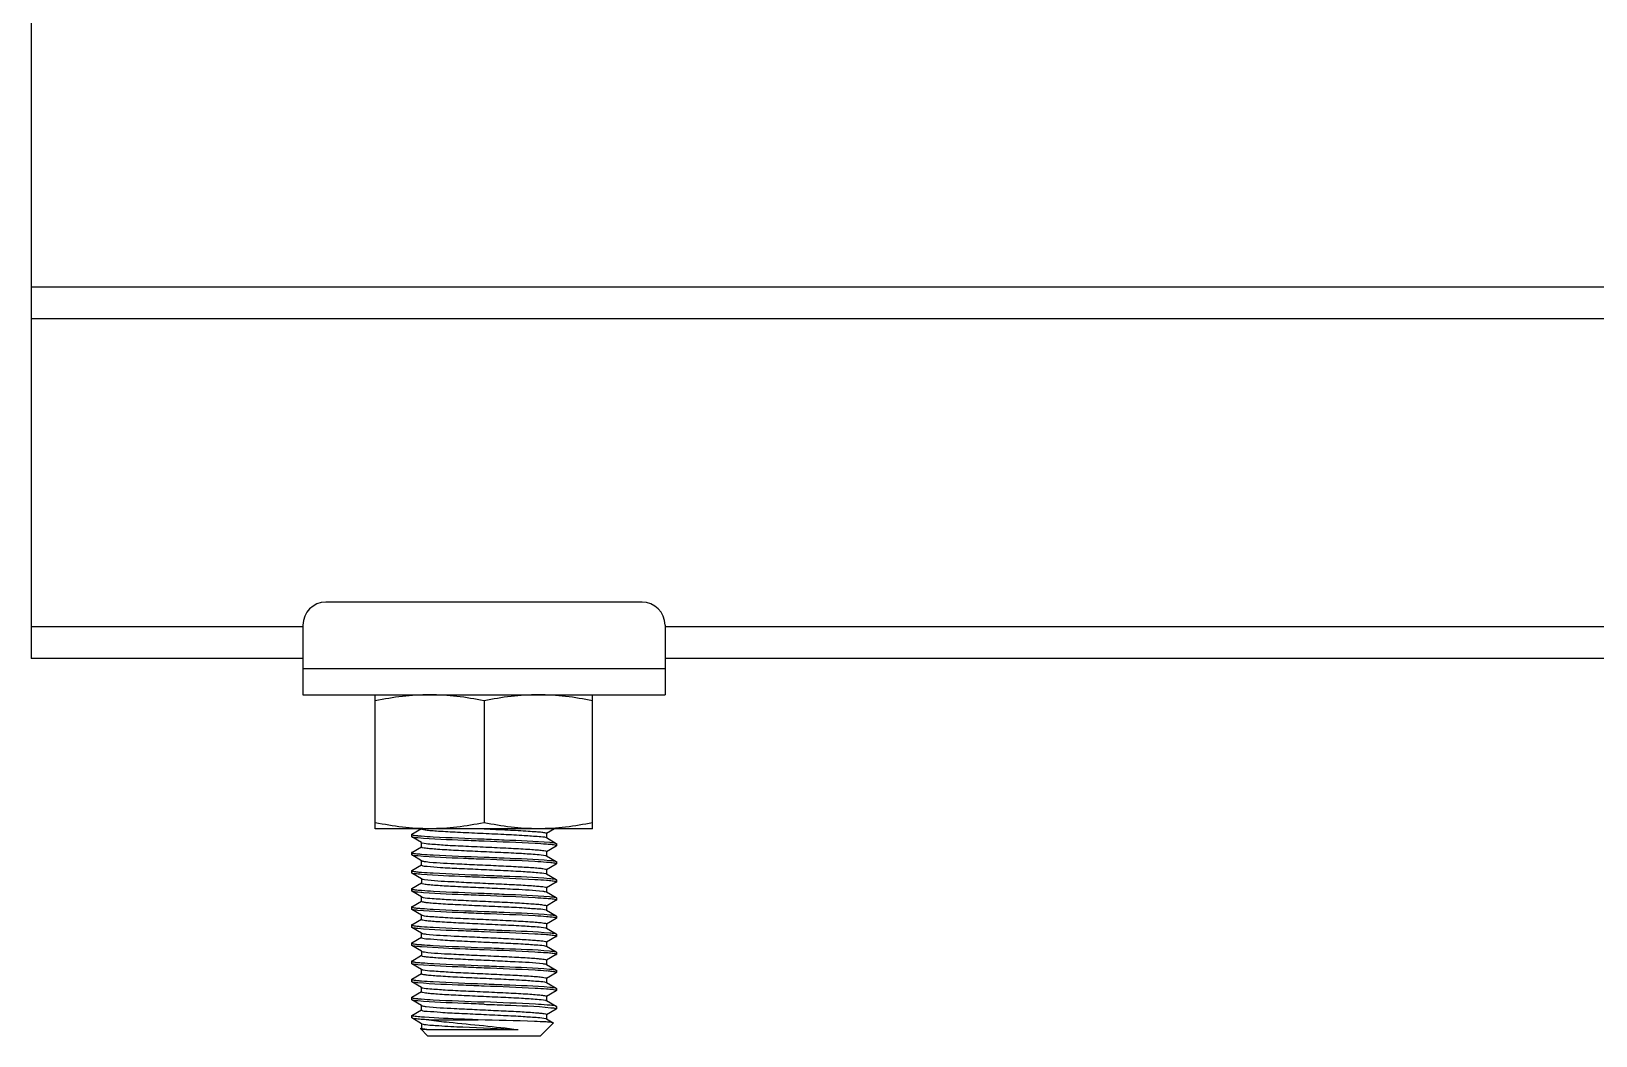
# Model space of a CAD drawing. Extents: x 1382187 to 1725648, y 860327 to 1571294.
# Drawn here: x 1529479 to 1530892, y 1234323 to 1235230 of the extents above; entities that cross this region are included whole.
import ezdxf

# ---------------------------------------------------------------- set-up
doc = ezdxf.new("R2010")
doc.units = 0
doc.header["$LTSCALE"] = 1000
doc.header["$MEASUREMENT"] = 0

msp = doc.modelspace()

# ---------------------------------------------------------------- linework, layer by layer
at = {"color": 7}
msp.add_line((1529479.4, 1235305.7), (1529479.4, 1234663.8), dxfattribs=at)
for p, q in [((1536236.6, 1234999.1), (1529479.4, 1234999.1)), ((1536236.6, 1234970.5), (1529479.4, 1234970.5)), ((1530031, 1234714.8), (1529745.5, 1234714.8)), ((1529724.7, 1234692.4), (1529479.4, 1234692.4)), ((1529724.7, 1234694), (1529724.7, 1234631.1)), ((1530051.8, 1234694), (1530051.8, 1234631.1)), ((1535663.8, 1234692.4), (1530051.8, 1234692.4)), ((1529724.7, 1234663.8), (1529479.4, 1234663.8)), ((1535663.8, 1234663.8), (1530051.8, 1234663.8)), ((1530051.8, 1234654.6), (1529724.7, 1234654.6)), ((1529724.7, 1234631.1), (1530051.8, 1234631.1)), ((1529790.1, 1234510.1), (1529790.1, 1234631.1)), ((1529986.4, 1234510.1), (1529986.4, 1234631.1)), ((1529888.3, 1234625.6), (1529888.3, 1234515.6)), ((1529986.4, 1234510.1), (1529790.1, 1234510.1)), ((1529823, 1234505.1), (1529822.8, 1234504.9)), ((1529822.8, 1234504.9), (1529822.8, 1234502.9)), ((1529823, 1234502.7), (1529822.8, 1234502.9)), ((1529823, 1234505.1), (1529831.9, 1234510.3)), ((1529952, 1234510), (1529944.7, 1234505.8)), ((1529944.8, 1234506), (1529944.8, 1234501.9)), ((1529823, 1234488.8), (1529822.8, 1234488.6)), ((1529831.9, 1234497.6), (1529823, 1234502.7)), ((1529823, 1234488.8), (1529831.9, 1234493.9)), ((1529831.7, 1234493.7), (1529831.7, 1234497.8)), ((1529944.5, 1234502.2), (1529944.7, 1234502.1)), ((1529944.7, 1234502.1), (1529953.5, 1234496.9)), ((1529953.5, 1234494.5), (1529944.7, 1234489.4)), ((1529944.8, 1234489.6), (1529944.8, 1234485.5)), ((1529953.5, 1234496.9), (1529953.7, 1234496.8)), ((1529953.5, 1234494.5), (1529953.7, 1234494.7)), ((1529953.7, 1234496.8), (1529953.7, 1234494.7)), ((1529822.8, 1234488.6), (1529822.8, 1234486.5)), ((1529823, 1234486.4), (1529822.8, 1234486.5)), ((1529831.9, 1234481.2), (1529823, 1234486.4)), ((1529823, 1234472.4), (1529831.9, 1234477.6)), ((1529831.7, 1234477.3), (1529831.7, 1234481.4)), ((1529831.9, 1234481.2), (1529832.1, 1234481.1)), ((1529944.7, 1234485.7), (1529953.5, 1234480.6)), ((1529953.5, 1234478.2), (1529944.7, 1234473)), ((1529953.5, 1234480.6), (1529953.7, 1234480.4)), ((1529953.5, 1234478.2), (1529953.7, 1234478.4)), ((1529953.7, 1234480.4), (1529953.7, 1234478.4)), ((1529823, 1234472.4), (1529822.8, 1234472.2)), ((1529822.8, 1234472.2), (1529822.8, 1234470.2)), ((1529823, 1234470), (1529822.8, 1234470.2)), ((1529831.9, 1234464.9), (1529823, 1234470)), ((1529823, 1234456.1), (1529831.9, 1234461.2)), ((1529831.7, 1234465.1), (1529831.7, 1234461)), ((1529944.7, 1234469.4), (1529953.5, 1234464.2)), ((1529953.5, 1234461.8), (1529944.7, 1234456.7)), ((1529944.8, 1234473.3), (1529944.8, 1234469.2)), ((1529953.5, 1234464.2), (1529953.7, 1234464.1)), ((1529953.5, 1234461.8), (1529953.7, 1234462)), ((1529953.7, 1234464.1), (1529953.7, 1234462)), ((1529823, 1234456.1), (1529822.8, 1234455.9)), ((1529822.8, 1234455.9), (1529822.8, 1234453.8)), ((1529823, 1234453.7), (1529822.8, 1234453.8)), ((1529831.9, 1234448.5), (1529823, 1234453.7)), ((1529831.7, 1234444.6), (1529831.7, 1234448.7)), ((1529944.7, 1234453), (1529953.5, 1234447.9)), ((1529944.8, 1234456.9), (1529944.8, 1234452.8)), ((1529953.5, 1234447.9), (1529953.7, 1234447.7)), ((1529953.7, 1234447.7), (1529953.7, 1234445.7)), ((1529823, 1234439.7), (1529822.8, 1234439.5)), ((1529822.8, 1234439.5), (1529822.8, 1234437.5)), ((1529823, 1234437.3), (1529822.8, 1234437.5)), ((1529823, 1234439.7), (1529831.9, 1234444.8)), ((1529831.9, 1234432.2), (1529823, 1234437.3)), ((1529831.7, 1234428.3), (1529831.7, 1234432.4)), ((1529944.5, 1234436.8), (1529944.7, 1234436.7)), ((1529953.5, 1234445.5), (1529944.7, 1234440.3)), ((1529944.7, 1234436.7), (1529953.5, 1234431.5)), ((1529944.8, 1234440.5), (1529944.8, 1234436.5)), ((1529953.5, 1234445.5), (1529953.7, 1234445.7)), ((1529823, 1234423.3), (1529822.8, 1234423.2)), ((1529822.8, 1234423.2), (1529822.8, 1234421.1)), ((1529823, 1234420.9), (1529822.8, 1234421.1)), ((1529823, 1234423.3), (1529831.9, 1234428.5)), ((1529831.9, 1234415.8), (1529823, 1234420.9)), ((1529953.5, 1234429.1), (1529944.7, 1234424)), ((1529944.7, 1234420.3), (1529953.5, 1234415.2)), ((1529944.8, 1234424.2), (1529944.8, 1234420.1)), ((1529953.5, 1234431.5), (1529953.7, 1234431.3)), ((1529953.5, 1234429.1), (1529953.7, 1234429.3)), ((1529953.7, 1234431.3), (1529953.7, 1234429.3)), ((1529823, 1234407), (1529822.8, 1234406.8)), ((1529822.8, 1234406.8), (1529822.8, 1234404.8)), ((1529823, 1234404.6), (1529822.8, 1234404.8)), ((1529823, 1234407), (1529831.9, 1234412.1)), ((1529831.9, 1234399.5), (1529823, 1234404.6)), ((1529831.7, 1234411.9), (1529831.7, 1234416)), ((1529831.9, 1234415.8), (1529832.1, 1234415.7)), ((1529953.5, 1234412.8), (1529944.7, 1234407.6)), ((1529944.7, 1234404), (1529953.5, 1234398.8)), ((1529944.8, 1234407.8), (1529944.8, 1234403.7)), ((1529953.5, 1234415.2), (1529953.7, 1234415)), ((1529953.5, 1234412.8), (1529953.7, 1234412.9)), ((1529953.7, 1234415), (1529953.7, 1234412.9)), ((1529823, 1234390.6), (1529822.8, 1234390.5)), ((1529822.8, 1234390.5), (1529822.8, 1234388.4)), ((1529823, 1234390.6), (1529831.9, 1234395.8)), ((1529831.7, 1234399.7), (1529831.7, 1234395.6)), ((1529953.5, 1234396.4), (1529944.7, 1234391.3)), ((1529944.8, 1234391.5), (1529944.8, 1234387.4)), ((1529953.5, 1234398.8), (1529953.7, 1234398.6)), ((1529953.5, 1234396.4), (1529953.7, 1234396.6)), ((1529953.7, 1234398.6), (1529953.7, 1234396.6)), ((1529823, 1234388.2), (1529822.8, 1234388.4)), ((1529831.9, 1234383.1), (1529823, 1234388.2)), ((1529823, 1234374.3), (1529831.9, 1234379.4)), ((1529831.7, 1234379.2), (1529831.7, 1234383.3)), ((1529944.7, 1234387.6), (1529953.5, 1234382.5)), ((1529953.5, 1234380.1), (1529944.7, 1234374.9)), ((1529953.5, 1234382.5), (1529953.7, 1234382.3)), ((1529953.5, 1234380.1), (1529953.7, 1234380.2)), ((1529953.7, 1234382.3), (1529953.7, 1234380.2)), ((1529823, 1234374.3), (1529822.8, 1234374.1)), ((1529822.8, 1234374.1), (1529822.8, 1234372.1)), ((1529823, 1234371.9), (1529822.8, 1234372.1)), ((1529831.9, 1234366.7), (1529823, 1234371.9)), ((1529823, 1234357.9), (1529831.9, 1234363.1)), ((1529831.7, 1234362.9), (1529831.7, 1234366.9)), ((1529944.5, 1234371.3), (1529944.7, 1234371.2)), ((1529944.7, 1234371.2), (1529953.5, 1234366.1)), ((1529953.5, 1234363.7), (1529944.7, 1234358.6)), ((1529944.8, 1234375.1), (1529944.8, 1234371)), ((1529953.5, 1234366.1), (1529953.7, 1234365.9)), ((1529953.5, 1234363.7), (1529953.7, 1234363.9)), ((1529953.7, 1234365.9), (1529953.7, 1234363.9)), ((1529823, 1234357.9), (1529822.8, 1234357.7)), ((1529822.8, 1234357.7), (1529822.8, 1234355.7)), ((1529823, 1234355.5), (1529822.8, 1234355.7)), ((1529831.9, 1234350.4), (1529823, 1234355.5)), ((1529831.7, 1234346.5), (1529831.7, 1234350.6)), ((1529831.9, 1234350.4), (1529832.1, 1234350.3)), ((1529944.7, 1234354.9), (1529953.5, 1234349.8)), ((1529944.8, 1234358.8), (1529944.8, 1234354.7)), ((1529953.7, 1234349.6), (1529953.5, 1234349.8)), ((1529953.7, 1234347.5), (1529953.5, 1234347.3)), ((1529953.7, 1234349.6), (1529953.7, 1234347.5)), ((1529822.8, 1234341.4), (1529823, 1234341.6)), ((1529822.8, 1234341.4), (1529822.8, 1234339.3)), ((1529823, 1234339.2), (1529822.8, 1234339.3)), ((1529823, 1234341.6), (1529831.9, 1234346.7)), ((1529831.9, 1234334), (1529823, 1234339.2)), ((1529831.7, 1234334.2), (1529831.7, 1234330.2)), ((1529838.5, 1234337.5), (1529883.1, 1234337.5)), ((1529939.4, 1234323.2), (1529951, 1234334.8)), ((1529953.5, 1234347.3), (1529944.7, 1234342.2)), ((1529944.7, 1234338.5), (1529950.9, 1234334.9)), ((1529944.8, 1234342.4), (1529944.8, 1234338.3)), ((1529951, 1234334.8), (1529950.9, 1234334.9)), ((1529830.8, 1234329.7), (1529831.9, 1234330.4)), ((1529830.8, 1234329.7), (1529830.8, 1234329.6)), ((1529837.2, 1234323.2), (1529830.8, 1234329.6)), ((1529837.2, 1234323.2), (1529939.4, 1234323.2)), ((1529840.8, 1234328.7), (1529919, 1234328.7))]:
    msp.add_line(p, q)
for centre, radius, start, end in [((1529745.5, 1234694), 20.8, 90, 180), ((1530031, 1234694), 20.8, 0, 90), ((1529845.4, 1234679.1), 176.1, 264.4922, 265.5586), ((1529930.4, 1234312.3), 184.4, 84.6378, 85.5439), ((1529845.5, 1234663.7), 177, 264.5118, 265.5533), ((1529930.2, 1234294), 186.3, 84.669, 85.543), ((1529845.4, 1234646.2), 175.9, 264.491, 265.556), ((1529942.4, 1234463.6), 6.24, 73.8589, 74.9069), ((1529930.2, 1234276.6), 187.4, 84.6853, 85.5419), ((1529851.5, 1234703.9), 250.2, 265.4503, 265.5766), ((1529930.4, 1234262.9), 184.7, 84.6443, 85.543), ((1529845.4, 1234613.7), 176.1, 264.4922, 265.5586), ((1529845.5, 1234598.3), 177, 264.5118, 265.5533), ((1529930.4, 1234246.8), 184.4, 84.6378, 85.5439), ((1529845.4, 1234580.8), 175.9, 264.491, 265.556), ((1529942.4, 1234398.2), 6.24, 73.8589, 74.9069), ((1529930.2, 1234228.6), 186.3, 84.669, 85.543), ((1529930.2, 1234211.2), 187.4, 84.6853, 85.5419), ((1529851.5, 1234638.5), 250.2, 265.4503, 265.5766), ((1529930.4, 1234197.5), 184.7, 84.6443, 85.543), ((1529845.4, 1234548.3), 176.1, 264.4922, 265.5586), ((1529930.4, 1234181.4), 184.4, 84.6378, 85.5439), ((1529845.5, 1234532.8), 177, 264.5118, 265.5533), ((1529942.4, 1234332.7), 6.24, 73.8589, 74.9069)]:
    msp.add_arc(centre, radius, start, end)
for points, knots in [([(1529839.2, 1234631.1), (1529831, 1234631.1), (1529814.5, 1234630), (1529798.2, 1234627.3), (1529790.1, 1234625.6)], [0, 0, 0, 0, 0.499234, 1, 1, 1, 1]), ([(1529888.3, 1234625.6), (1529880.2, 1234627.3), (1529863.9, 1234630), (1529847.4, 1234631.1), (1529839.2, 1234631.1)], [0, 0, 0, 0, 0.500766, 1, 1, 1, 1]), ([(1529937.3, 1234631.1), (1529929.1, 1234631.1), (1529912.6, 1234630), (1529896.3, 1234627.3), (1529888.3, 1234625.6)], [0, 0, 0, 0, 0.499234, 1, 1, 1, 1]), ([(1529986.4, 1234625.6), (1529978.3, 1234627.3), (1529962.1, 1234630), (1529945.6, 1234631.1), (1529937.3, 1234631.1)], [0, 0, 0, 0, 0.500766, 1, 1, 1, 1]), ([(1529839.2, 1234510.1), (1529831, 1234510.1), (1529814.5, 1234511.1), (1529798.2, 1234513.9), (1529790.1, 1234515.6)], [0, 0, 0, 0, 0.499234, 1, 1, 1, 1]), ([(1529822.8, 1234504.9), (1529822.8, 1234504.9), (1529823.1, 1234504.7), (1529823.3, 1234504.6), (1529823.5, 1234504.6)], [0, 0, 0, 0, 0.322656, 1, 1, 1, 1]), ([(1529823.5, 1234504.6), (1529823.7, 1234504.5), (1529825.4, 1234504.2), (1529827.1, 1234504), (1529828.5, 1234503.9)], [0, 0, 0, 0, 0.159145, 1, 1, 1, 1]), ([(1529831.7, 1234510.1), (1529831.7, 1234509.7), (1529833.7, 1234509.5), (1529836.1, 1234508.9), (1529841.2, 1234508.5), (1529850.6, 1234507.8), (1529865.5, 1234507), (1529885.1, 1234506.1), (1529905.2, 1234505.2), (1529923, 1234504.4), (1529935.6, 1234503.2), (1529942.5, 1234503), (1529944.5, 1234502.2)], [0, 0, 0, 0, 0.009911, 0.036684, 0.079861, 0.138026, 0.290611, 0.473012, 0.659513, 0.823824, 0.942824, 1, 1, 1, 1]), ([(1529831.8, 1234503.6), (1529835.3, 1234503.3), (1529854.1, 1234502.2), (1529872.9, 1234501.5), (1529888.3, 1234500.9)], [0, 0, 0, 0, 0.184477, 1, 1, 1, 1]), ([(1529888.3, 1234515.6), (1529880.2, 1234513.9), (1529863.9, 1234511.1), (1529847.4, 1234510.1), (1529839.2, 1234510.1)], [0, 0, 0, 0, 0.500766, 1, 1, 1, 1]), ([(1529937.3, 1234510.1), (1529929.1, 1234510.1), (1529912.6, 1234511.1), (1529896.3, 1234513.9), (1529888.3, 1234515.6)], [0, 0, 0, 0, 0.499234, 1, 1, 1, 1]), ([(1529888.3, 1234510.1), (1529895.5, 1234509.7), (1529908.8, 1234509.1), (1529924.6, 1234508.3), (1529934.6, 1234507.5), (1529940.1, 1234507.2), (1529942.7, 1234506.6), (1529944.8, 1234506.4), (1529944.8, 1234506)], [0, 0, 0, 0, 0.381423, 0.704927, 0.829053, 0.921512, 0.978868, 1, 1, 1, 1]), ([(1529986.4, 1234515.6), (1529978.3, 1234513.9), (1529962.1, 1234511.1), (1529945.6, 1234510.1), (1529937.3, 1234510.1)], [0, 0, 0, 0, 0.500766, 1, 1, 1, 1]), ([(1529828.6, 1234501.8), (1529827.9, 1234501.9), (1529826, 1234502.1), (1529824, 1234502.1), (1529823, 1234502.7)], [0, 0, 0, 0, 0.378132, 1, 1, 1, 1]), ([(1529888.3, 1234498.8), (1529882.1, 1234499.1), (1529862.2, 1234499.9), (1529842.3, 1234500.5), (1529828.6, 1234501.8)], [0, 0, 0, 0, 0.310323, 1, 1, 1, 1]), ([(1529831.7, 1234493.7), (1529831.7, 1234493.3), (1529833.6, 1234493.1), (1529835.9, 1234492.6), (1529840.8, 1234492.2), (1529849.7, 1234491.5), (1529864, 1234490.7), (1529883, 1234489.8), (1529902.8, 1234488.9), (1529920.6, 1234488.1), (1529934, 1234487.1), (1529941.3, 1234486.6), (1529943.8, 1234486)], [0, 0, 0, 0, 0.00951, 0.035123, 0.076469, 0.132247, 0.279239, 0.456494, 0.640275, 0.805971, 0.931424, 1, 1, 1, 1]), ([(1529831.9, 1234497.6), (1529831.9, 1234497.5), (1529832.1, 1234497.5), (1529832.3, 1234497.4), (1529832.4, 1234497.4)], [0, 0, 0, 0, 0.430479, 1, 1, 1, 1]), ([(1529832.4, 1234497.4), (1529834.7, 1234496.7), (1529841.7, 1234496.3), (1529854.8, 1234495.2), (1529872.5, 1234494.4), (1529892.5, 1234493.5), (1529911.8, 1234492.6), (1529926.4, 1234491.8), (1529935.6, 1234491.1), (1529940.6, 1234490.7), (1529942.9, 1234490.2), (1529944.8, 1234490), (1529944.8, 1234489.6)], [0, 0, 0, 0, 0.062951, 0.18524, 0.350271, 0.535399, 0.715185, 0.864922, 0.92187, 0.964113, 0.990297, 1, 1, 1, 1]), ([(1529888.3, 1234500.9), (1529894.4, 1234500.6), (1529914.2, 1234499.8), (1529934, 1234499.2), (1529947.6, 1234497.9)], [0, 0, 0, 0, 0.308852, 1, 1, 1, 1]), ([(1529944.7, 1234496.1), (1529941.3, 1234496.4), (1529922.5, 1234497.5), (1529903.6, 1234498.2), (1529888.3, 1234498.8)], [0, 0, 0, 0, 0.18453, 1, 1, 1, 1]), ([(1529947.6, 1234497.9), (1529948.4, 1234497.8), (1529950.3, 1234497.6), (1529952.5, 1234497.6), (1529953.5, 1234496.9)], [0, 0, 0, 0, 0.37931, 1, 1, 1, 1]), ([(1529953, 1234495.1), (1529952.7, 1234495.2), (1529950.9, 1234495.5), (1529949.1, 1234495.7), (1529947.6, 1234495.9)], [0, 0, 0, 0, 0.163145, 1, 1, 1, 1]), ([(1529953.7, 1234494.7), (1529953.7, 1234494.8), (1529953.4, 1234495), (1529953.1, 1234495.1), (1529953, 1234495.1)], [0, 0, 0, 0, 0.315061, 1, 1, 1, 1]), ([(1529822.8, 1234488.6), (1529822.8, 1234488.5), (1529823.1, 1234488.3), (1529823.3, 1234488.3), (1529823.5, 1234488.2)], [0, 0, 0, 0, 0.322005, 1, 1, 1, 1]), ([(1529828.5, 1234485.5), (1529827.8, 1234485.5), (1529826, 1234485.8), (1529824, 1234485.8), (1529823, 1234486.4)], [0, 0, 0, 0, 0.377931, 1, 1, 1, 1]), ([(1529823.5, 1234488.2), (1529823.7, 1234488.2), (1529825.4, 1234487.8), (1529827.2, 1234487.6), (1529828.6, 1234487.5)], [0, 0, 0, 0, 0.159397, 1, 1, 1, 1]), ([(1529888.3, 1234482.5), (1529882.1, 1234482.7), (1529862.2, 1234483.6), (1529842.2, 1234484.1), (1529828.5, 1234485.5)], [0, 0, 0, 0, 0.310595, 1, 1, 1, 1]), ([(1529831.7, 1234477.3), (1529831.7, 1234477.3), (1529831.7, 1234477.2), (1529831.8, 1234477.2), (1529831.9, 1234477.1)], [0, 0, 0, 0, 0.402304, 1, 1, 1, 1]), ([(1529831.8, 1234487.2), (1529835.3, 1234486.9), (1529854.1, 1234485.8), (1529872.9, 1234485.1), (1529888.3, 1234484.5)], [0, 0, 0, 0, 0.184455, 1, 1, 1, 1]), ([(1529831.9, 1234477.1), (1529833.4, 1234476.2), (1529839.4, 1234476.3), (1529850.5, 1234474.9), (1529866.8, 1234474.3), (1529885.7, 1234473.4), (1529905, 1234472.5), (1529922.2, 1234471.7), (1529934.9, 1234470.7), (1529941.7, 1234470.2), (1529944, 1234469.6)], [0, 0, 0, 0, 0.046973, 0.152409, 0.303029, 0.479455, 0.658932, 0.818305, 0.937036, 1, 1, 1, 1]), ([(1529832.1, 1234481.1), (1529832.3, 1234481), (1529833.6, 1234480.7), (1529834.8, 1234480.6), (1529835.9, 1234480.4)], [0, 0, 0, 0, 0.158312, 1, 1, 1, 1]), ([(1529835.9, 1234480.4), (1529844.4, 1234479.4), (1529859, 1234478.8), (1529880.1, 1234477.7), (1529898.8, 1234476.9), (1529916.1, 1234476), (1529929, 1234475.3), (1529936.9, 1234474.7), (1529941.2, 1234474.3), (1529943.2, 1234473.8), (1529944.8, 1234473.6), (1529944.8, 1234473.3)], [0, 0, 0, 0, 0.234088, 0.402448, 0.579889, 0.745639, 0.880314, 0.930897, 0.968237, 0.991317, 1, 1, 1, 1]), ([(1529888.3, 1234484.5), (1529894.4, 1234484.3), (1529914.2, 1234483.4), (1529934, 1234482.8), (1529947.6, 1234481.5)], [0, 0, 0, 0, 0.308927, 1, 1, 1, 1]), ([(1529944.7, 1234479.7), (1529941.3, 1234480), (1529922.4, 1234481.2), (1529903.6, 1234481.8), (1529888.3, 1234482.5)], [0, 0, 0, 0, 0.184554, 1, 1, 1, 1]), ([(1529943.8, 1234486), (1529944, 1234486), (1529944.3, 1234485.9), (1529944.5, 1234485.8), (1529944.7, 1234485.7)], [0, 0, 0, 0, 0.59312, 1, 1, 1, 1]), ([(1529953, 1234478.7), (1529952.7, 1234478.8), (1529950.9, 1234479.2), (1529949.1, 1234479.4), (1529947.5, 1234479.5)], [0, 0, 0, 0, 0.159617, 1, 1, 1, 1]), ([(1529947.6, 1234481.5), (1529948.4, 1234481.5), (1529950.3, 1234481.2), (1529952.5, 1234481.2), (1529953.5, 1234480.6)], [0, 0, 0, 0, 0.379296, 1, 1, 1, 1]), ([(1529953.7, 1234478.4), (1529953.7, 1234478.5), (1529953.4, 1234478.6), (1529953.2, 1234478.7), (1529953, 1234478.7)], [0, 0, 0, 0, 0.317967, 1, 1, 1, 1]), ([(1529822.8, 1234472.2), (1529822.8, 1234472.2), (1529823.1, 1234472), (1529823.3, 1234471.9), (1529823.4, 1234471.9)], [0, 0, 0, 0, 0.324871, 1, 1, 1, 1]), ([(1529831.9, 1234468.8), (1529829.8, 1234469), (1529827, 1234469.4), (1529823.8, 1234469.5), (1529823, 1234470)], [0, 0, 0, 0, 0.683734, 1, 1, 1, 1]), ([(1529823.4, 1234471.9), (1529823.7, 1234471.8), (1529825.4, 1234471.4), (1529827.1, 1234471.3), (1529828.5, 1234471.1)], [0, 0, 0, 0, 0.157623, 1, 1, 1, 1]), ([(1529831.7, 1234461), (1529831.7, 1234460.7), (1529833.4, 1234460.4), (1529835.5, 1234460), (1529839.8, 1234459.6), (1529848, 1234458.9), (1529861.2, 1234458.2), (1529878.8, 1234457.3), (1529897.7, 1234456.5), (1529918.7, 1234455.4), (1529933.2, 1234454.8), (1529941.4, 1234453.7)], [0, 0, 0, 0, 0.00884, 0.032379, 0.070466, 0.122006, 0.258971, 0.426878, 0.605536, 0.773444, 1, 1, 1, 1]), ([(1529831.8, 1234470.9), (1529835.3, 1234470.6), (1529854.1, 1234469.4), (1529872.9, 1234468.8), (1529888.3, 1234468.1)], [0, 0, 0, 0, 0.184436, 1, 1, 1, 1]), ([(1529888.3, 1234466.1), (1529882.7, 1234466.3), (1529863.9, 1234467.1), (1529845.1, 1234467.8), (1529831.9, 1234468.8)], [0, 0, 0, 0, 0.297863, 1, 1, 1, 1]), ([(1529831.9, 1234464.9), (1529832, 1234464.8), (1529832.8, 1234464.5), (1529833.7, 1234464.4), (1529834.4, 1234464.3)], [0, 0, 0, 0, 0.147905, 1, 1, 1, 1]), ([(1529834.4, 1234464.3), (1529842.4, 1234463.1), (1529856.7, 1234462.6), (1529877.6, 1234461.4), (1529896.7, 1234460.6), (1529914.7, 1234459.7), (1529928.1, 1234459), (1529936.5, 1234458.3), (1529941, 1234458), (1529943.1, 1234457.5), (1529944.8, 1234457.2), (1529944.8, 1234456.9)], [0, 0, 0, 0, 0.218787, 0.386207, 0.566108, 0.736243, 0.875583, 0.928118, 0.966979, 0.991, 1, 1, 1, 1]), ([(1529888.3, 1234468.1), (1529894.4, 1234467.9), (1529914.1, 1234467.1), (1529933.9, 1234466.5), (1529947.5, 1234465.2)], [0, 0, 0, 0, 0.308576, 1, 1, 1, 1]), ([(1529944.7, 1234463.4), (1529941.2, 1234463.7), (1529922.4, 1234464.8), (1529903.6, 1234465.5), (1529888.3, 1234466.1)], [0, 0, 0, 0, 0.184575, 1, 1, 1, 1]), ([(1529944.1, 1234469.6), (1529944.2, 1234469.6), (1529944.4, 1234469.5), (1529944.6, 1234469.4), (1529944.7, 1234469.4)], [0, 0, 0, 0, 0.572041, 1, 1, 1, 1]), ([(1529947.5, 1234465.2), (1529948.3, 1234465.1), (1529950.3, 1234464.8), (1529952.4, 1234464.9), (1529953.5, 1234464.2)], [0, 0, 0, 0, 0.37952, 1, 1, 1, 1]), ([(1529952.9, 1234462.4), (1529952.6, 1234462.5), (1529950.8, 1234462.8), (1529949, 1234463), (1529947.5, 1234463.2)], [0, 0, 0, 0, 0.163234, 1, 1, 1, 1]), ([(1529953.7, 1234462), (1529953.7, 1234462.1), (1529953.4, 1234462.3), (1529953.1, 1234462.4), (1529952.9, 1234462.4)], [0, 0, 0, 0, 0.313847, 1, 1, 1, 1]), ([(1529822.8, 1234455.9), (1529822.8, 1234455.8), (1529823.6, 1234455.3), (1529824.4, 1234455.3), (1529825.1, 1234455.2)], [0, 0, 0, 0, 0.093121, 1, 1, 1, 1]), ([(1529828.5, 1234452.7), (1529827.8, 1234452.8), (1529826, 1234453.1), (1529824, 1234453.1), (1529823, 1234453.7)], [0, 0, 0, 0, 0.377935, 1, 1, 1, 1]), ([(1529825.1, 1234455.2), (1529825.5, 1234455.1), (1529827.7, 1234454.8), (1529829.8, 1234454.7), (1529831.6, 1234454.5)], [0, 0, 0, 0, 0.190828, 1, 1, 1, 1]), ([(1529888.3, 1234449.7), (1529882.1, 1234450), (1529862.2, 1234450.8), (1529842.2, 1234451.4), (1529828.5, 1234452.7)], [0, 0, 0, 0, 0.310578, 1, 1, 1, 1]), ([(1529831.9, 1234448.5), (1529832, 1234448.4), (1529832.5, 1234448.3), (1529832.9, 1234448.2), (1529833.2, 1234448.1)], [0, 0, 0, 0, 0.388593, 1, 1, 1, 1]), ([(1529832.2, 1234454.5), (1529835.6, 1234454.2), (1529854.3, 1234453.1), (1529873, 1234452.4), (1529888.3, 1234451.8)], [0, 0, 0, 0, 0.18595, 1, 1, 1, 1]), ([(1529833.2, 1234448.1), (1529835.9, 1234447.6), (1529843.5, 1234447), (1529857.2, 1234446.1), (1529875, 1234445.2), (1529894.6, 1234444.4), (1529913.2, 1234443.5), (1529927.3, 1234442.7), (1529936, 1234442), (1529940.8, 1234441.6), (1529943, 1234441.1), (1529944.8, 1234440.9), (1529944.8, 1234440.5)], [0, 0, 0, 0, 0.074051, 0.202548, 0.368862, 0.551322, 0.726125, 0.870472, 0.925123, 0.96561, 0.990669, 1, 1, 1, 1]), ([(1529888.3, 1234451.8), (1529894.4, 1234451.5), (1529914.1, 1234450.7), (1529933.9, 1234450.1), (1529947.5, 1234448.8)], [0, 0, 0, 0, 0.308379, 1, 1, 1, 1]), ([(1529944.7, 1234447), (1529941.3, 1234447.3), (1529922.5, 1234448.4), (1529903.6, 1234449.1), (1529888.3, 1234449.7)], [0, 0, 0, 0, 0.184524, 1, 1, 1, 1]), ([(1529941.4, 1234453.7), (1529941.8, 1234453.7), (1529942.9, 1234453.5), (1529944, 1234453.4), (1529944.7, 1234453)], [0, 0, 0, 0, 0.360643, 1, 1, 1, 1]), ([(1529947.5, 1234448.8), (1529948.3, 1234448.8), (1529950.3, 1234448.5), (1529952.4, 1234448.5), (1529953.5, 1234447.9)], [0, 0, 0, 0, 0.379704, 1, 1, 1, 1]), ([(1529953, 1234446), (1529952.8, 1234446.1), (1529951, 1234446.5), (1529949.1, 1234446.6), (1529947.6, 1234446.8)], [0, 0, 0, 0, 0.159226, 1, 1, 1, 1]), ([(1529822.8, 1234439.5), (1529822.8, 1234439.4), (1529823.1, 1234439.3), (1529823.3, 1234439.2), (1529823.5, 1234439.2)], [0, 0, 0, 0, 0.322656, 1, 1, 1, 1]), ([(1529828.6, 1234436.4), (1529827.9, 1234436.5), (1529826, 1234436.7), (1529824, 1234436.7), (1529823, 1234437.3)], [0, 0, 0, 0, 0.378132, 1, 1, 1, 1]), ([(1529823.5, 1234439.2), (1529823.7, 1234439.1), (1529825.4, 1234438.7), (1529827.1, 1234438.6), (1529828.5, 1234438.4)], [0, 0, 0, 0, 0.159145, 1, 1, 1, 1]), ([(1529888.3, 1234433.4), (1529882.1, 1234433.6), (1529862.2, 1234434.5), (1529842.3, 1234435.1), (1529828.6, 1234436.4)], [0, 0, 0, 0, 0.310323, 1, 1, 1, 1]), ([(1529831.7, 1234444.6), (1529831.7, 1234444.3), (1529833.7, 1234444), (1529836.1, 1234443.5), (1529841.2, 1234443.1), (1529850.6, 1234442.4), (1529865.5, 1234441.6), (1529885.1, 1234440.7), (1529905.2, 1234439.7), (1529923, 1234439), (1529935.6, 1234437.8), (1529942.5, 1234437.6), (1529944.5, 1234436.8)], [0, 0, 0, 0, 0.009911, 0.036684, 0.079861, 0.138026, 0.290611, 0.473012, 0.659513, 0.823824, 0.942824, 1, 1, 1, 1]), ([(1529831.8, 1234438.1), (1529835.3, 1234437.9), (1529854.1, 1234436.7), (1529872.9, 1234436), (1529888.3, 1234435.4)], [0, 0, 0, 0, 0.184477, 1, 1, 1, 1]), ([(1529888.3, 1234435.4), (1529894.4, 1234435.2), (1529914.2, 1234434.3), (1529934, 1234433.8), (1529947.6, 1234432.5)], [0, 0, 0, 0, 0.308852, 1, 1, 1, 1]), ([(1529944.7, 1234430.7), (1529941.3, 1234431), (1529922.5, 1234432.1), (1529903.6, 1234432.8), (1529888.3, 1234433.4)], [0, 0, 0, 0, 0.18453, 1, 1, 1, 1]), ([(1529947.6, 1234432.5), (1529948.4, 1234432.4), (1529950.3, 1234432.1), (1529952.5, 1234432.1), (1529953.5, 1234431.5)], [0, 0, 0, 0, 0.37931, 1, 1, 1, 1]), ([(1529953.7, 1234445.7), (1529953.7, 1234445.7), (1529953.4, 1234445.9), (1529953.2, 1234446), (1529953, 1234446)], [0, 0, 0, 0, 0.318631, 1, 1, 1, 1]), ([(1529822.8, 1234423.2), (1529822.8, 1234423.1), (1529823.1, 1234422.9), (1529823.3, 1234422.9), (1529823.5, 1234422.8)], [0, 0, 0, 0, 0.322005, 1, 1, 1, 1]), ([(1529828.5, 1234420), (1529827.8, 1234420.1), (1529826, 1234420.4), (1529824, 1234420.4), (1529823, 1234420.9)], [0, 0, 0, 0, 0.377931, 1, 1, 1, 1]), ([(1529823.5, 1234422.8), (1529823.7, 1234422.7), (1529825.4, 1234422.4), (1529827.2, 1234422.2), (1529828.6, 1234422.1)], [0, 0, 0, 0, 0.159397, 1, 1, 1, 1]), ([(1529888.3, 1234417), (1529882.1, 1234417.3), (1529862.2, 1234418.1), (1529842.2, 1234418.7), (1529828.5, 1234420)], [0, 0, 0, 0, 0.310595, 1, 1, 1, 1]), ([(1529831.7, 1234428.3), (1529831.7, 1234427.9), (1529833.6, 1234427.7), (1529835.9, 1234427.2), (1529840.8, 1234426.8), (1529849.7, 1234426.1), (1529864, 1234425.3), (1529883, 1234424.4), (1529902.8, 1234423.5), (1529920.6, 1234422.7), (1529934, 1234421.7), (1529941.3, 1234421.2), (1529943.8, 1234420.6)], [0, 0, 0, 0, 0.00951, 0.035123, 0.076469, 0.132247, 0.279239, 0.456494, 0.640275, 0.805971, 0.931424, 1, 1, 1, 1]), ([(1529831.8, 1234421.8), (1529835.3, 1234421.5), (1529854.1, 1234420.4), (1529872.9, 1234419.7), (1529888.3, 1234419.1)], [0, 0, 0, 0, 0.184455, 1, 1, 1, 1]), ([(1529831.9, 1234432.2), (1529831.9, 1234432.1), (1529832.1, 1234432.1), (1529832.3, 1234432), (1529832.4, 1234432)], [0, 0, 0, 0, 0.430479, 1, 1, 1, 1]), ([(1529832.4, 1234432), (1529834.7, 1234431.3), (1529841.7, 1234430.9), (1529854.8, 1234429.8), (1529872.5, 1234429), (1529892.5, 1234428.1), (1529911.8, 1234427.2), (1529926.4, 1234426.4), (1529935.6, 1234425.7), (1529940.6, 1234425.3), (1529942.9, 1234424.8), (1529944.8, 1234424.6), (1529944.8, 1234424.2)], [0, 0, 0, 0, 0.062951, 0.18524, 0.350271, 0.535399, 0.715185, 0.864922, 0.92187, 0.964113, 0.990297, 1, 1, 1, 1]), ([(1529888.3, 1234419.1), (1529894.4, 1234418.8), (1529914.2, 1234418), (1529934, 1234417.4), (1529947.6, 1234416.1)], [0, 0, 0, 0, 0.308927, 1, 1, 1, 1]), ([(1529943.8, 1234420.6), (1529944, 1234420.6), (1529944.3, 1234420.5), (1529944.5, 1234420.4), (1529944.7, 1234420.3)], [0, 0, 0, 0, 0.59312, 1, 1, 1, 1]), ([(1529953, 1234429.7), (1529952.7, 1234429.8), (1529950.9, 1234430.1), (1529949.1, 1234430.3), (1529947.6, 1234430.4)], [0, 0, 0, 0, 0.163145, 1, 1, 1, 1]), ([(1529953.7, 1234429.3), (1529953.7, 1234429.4), (1529953.4, 1234429.6), (1529953.1, 1234429.6), (1529953, 1234429.7)], [0, 0, 0, 0, 0.315061, 1, 1, 1, 1]), ([(1529822.8, 1234406.8), (1529822.8, 1234406.7), (1529823.1, 1234406.6), (1529823.3, 1234406.5), (1529823.4, 1234406.5)], [0, 0, 0, 0, 0.324871, 1, 1, 1, 1]), ([(1529831.9, 1234403.4), (1529829.8, 1234403.5), (1529827, 1234403.9), (1529823.8, 1234404.1), (1529823, 1234404.6)], [0, 0, 0, 0, 0.683734, 1, 1, 1, 1]), ([(1529823.4, 1234406.5), (1529823.7, 1234406.4), (1529825.4, 1234406), (1529827.1, 1234405.9), (1529828.5, 1234405.7)], [0, 0, 0, 0, 0.157623, 1, 1, 1, 1]), ([(1529831.7, 1234411.9), (1529831.7, 1234411.9), (1529831.7, 1234411.8), (1529831.8, 1234411.8), (1529831.9, 1234411.7)], [0, 0, 0, 0, 0.402304, 1, 1, 1, 1]), ([(1529831.8, 1234405.4), (1529835.3, 1234405.2), (1529854.1, 1234404), (1529872.9, 1234403.3), (1529888.3, 1234402.7)], [0, 0, 0, 0, 0.184436, 1, 1, 1, 1]), ([(1529831.9, 1234411.7), (1529833.4, 1234410.8), (1529839.4, 1234410.9), (1529850.5, 1234409.5), (1529866.8, 1234408.9), (1529885.7, 1234407.9), (1529905, 1234407.1), (1529922.2, 1234406.2), (1529934.9, 1234405.3), (1529941.7, 1234404.8), (1529944, 1234404.2)], [0, 0, 0, 0, 0.046973, 0.152409, 0.303029, 0.479455, 0.658932, 0.818305, 0.937036, 1, 1, 1, 1]), ([(1529832.1, 1234415.7), (1529832.3, 1234415.6), (1529833.6, 1234415.3), (1529834.8, 1234415.1), (1529835.9, 1234415)], [0, 0, 0, 0, 0.158312, 1, 1, 1, 1]), ([(1529835.9, 1234415), (1529844.4, 1234414), (1529859, 1234413.4), (1529880.1, 1234412.3), (1529898.8, 1234411.5), (1529916.1, 1234410.6), (1529929, 1234409.9), (1529936.9, 1234409.2), (1529941.2, 1234408.9), (1529943.2, 1234408.4), (1529944.8, 1234408.2), (1529944.8, 1234407.8)], [0, 0, 0, 0, 0.234088, 0.402448, 0.579889, 0.745639, 0.880314, 0.930897, 0.968237, 0.991317, 1, 1, 1, 1]), ([(1529944.7, 1234414.3), (1529941.3, 1234414.6), (1529922.4, 1234415.7), (1529903.6, 1234416.4), (1529888.3, 1234417)], [0, 0, 0, 0, 0.184554, 1, 1, 1, 1]), ([(1529944.1, 1234404.2), (1529944.2, 1234404.1), (1529944.4, 1234404.1), (1529944.6, 1234404), (1529944.7, 1234404)], [0, 0, 0, 0, 0.572041, 1, 1, 1, 1]), ([(1529953, 1234413.3), (1529952.7, 1234413.4), (1529950.9, 1234413.8), (1529949.1, 1234413.9), (1529947.5, 1234414.1)], [0, 0, 0, 0, 0.159617, 1, 1, 1, 1]), ([(1529947.6, 1234416.1), (1529948.4, 1234416), (1529950.3, 1234415.8), (1529952.5, 1234415.8), (1529953.5, 1234415.2)], [0, 0, 0, 0, 0.379296, 1, 1, 1, 1]), ([(1529953.7, 1234412.9), (1529953.7, 1234413), (1529953.4, 1234413.2), (1529953.2, 1234413.3), (1529953, 1234413.3)], [0, 0, 0, 0, 0.317967, 1, 1, 1, 1]), ([(1529822.8, 1234390.5), (1529822.8, 1234390.4), (1529823.6, 1234389.8), (1529824.4, 1234389.9), (1529825.1, 1234389.8)], [0, 0, 0, 0, 0.093121, 1, 1, 1, 1]), ([(1529831.7, 1234395.6), (1529831.7, 1234395.2), (1529833.4, 1234395), (1529835.5, 1234394.5), (1529839.8, 1234394.2), (1529848, 1234393.5), (1529861.2, 1234392.8), (1529878.8, 1234391.9), (1529897.7, 1234391.1), (1529918.7, 1234390), (1529933.2, 1234389.4), (1529941.4, 1234388.3)], [0, 0, 0, 0, 0.00884, 0.032379, 0.070466, 0.122006, 0.258971, 0.426878, 0.605536, 0.773444, 1, 1, 1, 1]), ([(1529888.3, 1234400.7), (1529882.7, 1234400.9), (1529863.9, 1234401.7), (1529845.1, 1234402.4), (1529831.9, 1234403.4)], [0, 0, 0, 0, 0.297863, 1, 1, 1, 1]), ([(1529831.9, 1234399.5), (1529832, 1234399.4), (1529832.8, 1234399.1), (1529833.7, 1234399), (1529834.4, 1234398.9)], [0, 0, 0, 0, 0.147905, 1, 1, 1, 1]), ([(1529834.4, 1234398.9), (1529842.4, 1234397.6), (1529856.7, 1234397.2), (1529877.6, 1234396), (1529896.7, 1234395.2), (1529914.7, 1234394.3), (1529928.1, 1234393.6), (1529936.5, 1234392.9), (1529941, 1234392.5), (1529943.1, 1234392.1), (1529944.8, 1234391.8), (1529944.8, 1234391.5)], [0, 0, 0, 0, 0.218787, 0.386207, 0.566108, 0.736243, 0.875583, 0.928118, 0.966979, 0.991, 1, 1, 1, 1]), ([(1529888.3, 1234402.7), (1529894.4, 1234402.5), (1529914.1, 1234401.6), (1529933.9, 1234401.1), (1529947.5, 1234399.8)], [0, 0, 0, 0, 0.308576, 1, 1, 1, 1]), ([(1529944.7, 1234398), (1529941.2, 1234398.2), (1529922.4, 1234399.4), (1529903.6, 1234400.1), (1529888.3, 1234400.7)], [0, 0, 0, 0, 0.184575, 1, 1, 1, 1]), ([(1529947.5, 1234399.8), (1529948.3, 1234399.7), (1529950.3, 1234399.4), (1529952.4, 1234399.4), (1529953.5, 1234398.8)], [0, 0, 0, 0, 0.37952, 1, 1, 1, 1]), ([(1529952.9, 1234397), (1529952.6, 1234397.1), (1529950.8, 1234397.4), (1529949, 1234397.6), (1529947.5, 1234397.7)], [0, 0, 0, 0, 0.163234, 1, 1, 1, 1]), ([(1529953.7, 1234396.6), (1529953.7, 1234396.7), (1529953.4, 1234396.9), (1529953.1, 1234396.9), (1529952.9, 1234397)], [0, 0, 0, 0, 0.313847, 1, 1, 1, 1]), ([(1529828.5, 1234387.3), (1529827.8, 1234387.4), (1529826, 1234387.7), (1529824, 1234387.7), (1529823, 1234388.2)], [0, 0, 0, 0, 0.377935, 1, 1, 1, 1]), ([(1529825.1, 1234389.8), (1529825.5, 1234389.7), (1529827.7, 1234389.4), (1529829.8, 1234389.2), (1529831.6, 1234389.1)], [0, 0, 0, 0, 0.190828, 1, 1, 1, 1]), ([(1529888.3, 1234384.3), (1529882.1, 1234384.6), (1529862.2, 1234385.4), (1529842.2, 1234386), (1529828.5, 1234387.3)], [0, 0, 0, 0, 0.310578, 1, 1, 1, 1]), ([(1529831.7, 1234379.2), (1529831.7, 1234378.8), (1529833.7, 1234378.6), (1529836.1, 1234378.1), (1529841.2, 1234377.7), (1529850.6, 1234377), (1529865.5, 1234376.2), (1529885.1, 1234375.3), (1529905.2, 1234374.3), (1529923, 1234373.6), (1529935.6, 1234372.4), (1529942.5, 1234372.1), (1529944.5, 1234371.3)], [0, 0, 0, 0, 0.009911, 0.036684, 0.079861, 0.138026, 0.290611, 0.473012, 0.659513, 0.823824, 0.942824, 1, 1, 1, 1]), ([(1529831.9, 1234383.1), (1529832, 1234383), (1529832.5, 1234382.9), (1529832.9, 1234382.8), (1529833.2, 1234382.7)], [0, 0, 0, 0, 0.388593, 1, 1, 1, 1]), ([(1529832.2, 1234389.1), (1529835.6, 1234388.8), (1529854.3, 1234387.7), (1529873, 1234387), (1529888.3, 1234386.4)], [0, 0, 0, 0, 0.18595, 1, 1, 1, 1]), ([(1529833.2, 1234382.7), (1529835.9, 1234382.2), (1529843.5, 1234381.6), (1529857.2, 1234380.7), (1529875, 1234379.8), (1529894.6, 1234378.9), (1529913.2, 1234378), (1529927.3, 1234377.3), (1529936, 1234376.6), (1529940.8, 1234376.2), (1529943, 1234375.7), (1529944.8, 1234375.5), (1529944.8, 1234375.1)], [0, 0, 0, 0, 0.074051, 0.202548, 0.368862, 0.551322, 0.726125, 0.870472, 0.925123, 0.96561, 0.990669, 1, 1, 1, 1]), ([(1529888.3, 1234386.4), (1529894.4, 1234386.1), (1529914.1, 1234385.3), (1529933.9, 1234384.7), (1529947.5, 1234383.4)], [0, 0, 0, 0, 0.308379, 1, 1, 1, 1]), ([(1529944.7, 1234381.6), (1529941.3, 1234381.9), (1529922.5, 1234383), (1529903.6, 1234383.7), (1529888.3, 1234384.3)], [0, 0, 0, 0, 0.184524, 1, 1, 1, 1]), ([(1529941.4, 1234388.3), (1529941.8, 1234388.2), (1529942.9, 1234388.1), (1529944, 1234388), (1529944.7, 1234387.6)], [0, 0, 0, 0, 0.360643, 1, 1, 1, 1]), ([(1529947.5, 1234383.4), (1529948.3, 1234383.4), (1529950.3, 1234383.1), (1529952.4, 1234383.1), (1529953.5, 1234382.5)], [0, 0, 0, 0, 0.379704, 1, 1, 1, 1]), ([(1529953, 1234380.6), (1529952.8, 1234380.7), (1529951, 1234381.1), (1529949.1, 1234381.2), (1529947.6, 1234381.4)], [0, 0, 0, 0, 0.159226, 1, 1, 1, 1]), ([(1529953.7, 1234380.2), (1529953.7, 1234380.3), (1529953.4, 1234380.5), (1529953.2, 1234380.6), (1529953, 1234380.6)], [0, 0, 0, 0, 0.318631, 1, 1, 1, 1]), ([(1529822.8, 1234374.1), (1529822.8, 1234374), (1529823.1, 1234373.9), (1529823.3, 1234373.8), (1529823.5, 1234373.7)], [0, 0, 0, 0, 0.322656, 1, 1, 1, 1]), ([(1529828.6, 1234371), (1529827.9, 1234371), (1529826, 1234371.3), (1529824, 1234371.3), (1529823, 1234371.9)], [0, 0, 0, 0, 0.378132, 1, 1, 1, 1]), ([(1529823.5, 1234373.7), (1529823.7, 1234373.7), (1529825.4, 1234373.3), (1529827.1, 1234373.1), (1529828.5, 1234373)], [0, 0, 0, 0, 0.159145, 1, 1, 1, 1]), ([(1529888.3, 1234368), (1529882.1, 1234368.2), (1529862.2, 1234369.1), (1529842.3, 1234369.6), (1529828.6, 1234371)], [0, 0, 0, 0, 0.310323, 1, 1, 1, 1]), ([(1529831.7, 1234362.9), (1529831.7, 1234362.5), (1529833.6, 1234362.3), (1529835.9, 1234361.8), (1529840.8, 1234361.4), (1529849.7, 1234360.7), (1529864, 1234359.9), (1529883, 1234359), (1529902.8, 1234358.1), (1529920.6, 1234357.3), (1529934, 1234356.3), (1529941.3, 1234355.8), (1529943.8, 1234355.2)], [0, 0, 0, 0, 0.00951, 0.035123, 0.076469, 0.132247, 0.279239, 0.456494, 0.640275, 0.805971, 0.931424, 1, 1, 1, 1]), ([(1529831.8, 1234372.7), (1529835.3, 1234372.5), (1529854.1, 1234371.3), (1529872.9, 1234370.6), (1529888.3, 1234370)], [0, 0, 0, 0, 0.184477, 1, 1, 1, 1]), ([(1529831.9, 1234366.7), (1529831.9, 1234366.7), (1529832.1, 1234366.6), (1529832.3, 1234366.6), (1529832.4, 1234366.5)], [0, 0, 0, 0, 0.430479, 1, 1, 1, 1]), ([(1529832.4, 1234366.5), (1529834.7, 1234365.9), (1529841.7, 1234365.5), (1529854.8, 1234364.4), (1529872.5, 1234363.6), (1529892.5, 1234362.7), (1529911.8, 1234361.8), (1529926.4, 1234361), (1529935.6, 1234360.3), (1529940.6, 1234359.9), (1529942.9, 1234359.4), (1529944.8, 1234359.1), (1529944.8, 1234358.8)], [0, 0, 0, 0, 0.062951, 0.18524, 0.350271, 0.535399, 0.715185, 0.864922, 0.92187, 0.964113, 0.990297, 1, 1, 1, 1]), ([(1529888.3, 1234370), (1529894.4, 1234369.8), (1529914.2, 1234368.9), (1529934, 1234368.3), (1529947.6, 1234367.1)], [0, 0, 0, 0, 0.308852, 1, 1, 1, 1]), ([(1529944.7, 1234365.3), (1529941.3, 1234365.5), (1529922.5, 1234366.7), (1529903.6, 1234367.4), (1529888.3, 1234368)], [0, 0, 0, 0, 0.18453, 1, 1, 1, 1]), ([(1529947.6, 1234367.1), (1529948.4, 1234367), (1529950.3, 1234366.7), (1529952.5, 1234366.7), (1529953.5, 1234366.1)], [0, 0, 0, 0, 0.37931, 1, 1, 1, 1]), ([(1529953, 1234364.3), (1529952.7, 1234364.3), (1529950.9, 1234364.7), (1529949.1, 1234364.9), (1529947.6, 1234365)], [0, 0, 0, 0, 0.163145, 1, 1, 1, 1]), ([(1529953.7, 1234363.9), (1529953.7, 1234364), (1529953.4, 1234364.2), (1529953.1, 1234364.2), (1529953, 1234364.3)], [0, 0, 0, 0, 0.315061, 1, 1, 1, 1]), ([(1529822.8, 1234357.7), (1529822.8, 1234357.7), (1529823.1, 1234357.5), (1529823.3, 1234357.4), (1529823.5, 1234357.4)], [0, 0, 0, 0, 0.322005, 1, 1, 1, 1]), ([(1529828.5, 1234354.6), (1529827.8, 1234354.7), (1529826, 1234354.9), (1529824, 1234354.9), (1529823, 1234355.5)], [0, 0, 0, 0, 0.377931, 1, 1, 1, 1]), ([(1529823.5, 1234357.4), (1529823.7, 1234357.3), (1529825.4, 1234357), (1529827.2, 1234356.8), (1529828.6, 1234356.7)], [0, 0, 0, 0, 0.159397, 1, 1, 1, 1]), ([(1529888.3, 1234351.6), (1529882.1, 1234351.9), (1529862.2, 1234352.7), (1529842.2, 1234353.3), (1529828.5, 1234354.6)], [0, 0, 0, 0, 0.310595, 1, 1, 1, 1]), ([(1529831.8, 1234356.4), (1529835.3, 1234356.1), (1529854.1, 1234355), (1529872.9, 1234354.3), (1529888.3, 1234353.7)], [0, 0, 0, 0, 0.184455, 1, 1, 1, 1]), ([(1529832.1, 1234350.3), (1529832.3, 1234350.2), (1529833.6, 1234349.9), (1529834.8, 1234349.7), (1529835.9, 1234349.6)], [0, 0, 0, 0, 0.158312, 1, 1, 1, 1]), ([(1529835.9, 1234349.6), (1529844.4, 1234348.6), (1529859, 1234347.9), (1529880.1, 1234346.9), (1529898.8, 1234346), (1529916.1, 1234345.2), (1529929, 1234344.5), (1529936.9, 1234343.8), (1529941.2, 1234343.4), (1529943.2, 1234343), (1529944.8, 1234342.7), (1529944.8, 1234342.4)], [0, 0, 0, 0, 0.234088, 0.402448, 0.579889, 0.745639, 0.880314, 0.930897, 0.968237, 0.991317, 1, 1, 1, 1]), ([(1529945.2, 1234350.9), (1529941.7, 1234351.2), (1529922.7, 1234352.4), (1529903.8, 1234353), (1529888.3, 1234353.7)], [0, 0, 0, 0, 0.182705, 1, 1, 1, 1]), ([(1529888.3, 1234351.6), (1529894.6, 1234351.4), (1529914.8, 1234350.5), (1529934.9, 1234350), (1529948.7, 1234348.5)], [0, 0, 0, 0, 0.314055, 1, 1, 1, 1]), ([(1529943.8, 1234355.2), (1529944, 1234355.1), (1529944.3, 1234355.1), (1529944.5, 1234355), (1529944.7, 1234354.9)], [0, 0, 0, 0, 0.59312, 1, 1, 1, 1]), ([(1529953.5, 1234349.8), (1529952.8, 1234350.2), (1529949.8, 1234350.4), (1529947.1, 1234350.8), (1529945.2, 1234350.9)], [0, 0, 0, 0, 0.317639, 1, 1, 1, 1]), ([(1529948.7, 1234348.5), (1529949.3, 1234348.5), (1529950.8, 1234348.3), (1529952.4, 1234348.2), (1529953.4, 1234347.8)], [0, 0, 0, 0, 0.356934, 1, 1, 1, 1]), ([(1529953.4, 1234347.8), (1529953.5, 1234347.7), (1529953.6, 1234347.7), (1529953.7, 1234347.6), (1529953.7, 1234347.5)], [0, 0, 0, 0, 0.641445, 1, 1, 1, 1]), ([(1529826, 1234340.6), (1529825.2, 1234340.7), (1529824.4, 1234340.9), (1529822.8, 1234341.1), (1529822.8, 1234341.4)], [0, 0, 0, 0, 0.728363, 1, 1, 1, 1]), ([(1529830, 1234338.1), (1529829.1, 1234338.2), (1529826.8, 1234338.5), (1529824.3, 1234338.4), (1529823, 1234339.2)], [0, 0, 0, 0, 0.382699, 1, 1, 1, 1]), ([(1529834.5, 1234339.8), (1529833.6, 1234339.9), (1529830.8, 1234340.1), (1529827.9, 1234340.3), (1529826, 1234340.6)], [0, 0, 0, 0, 0.305053, 1, 1, 1, 1]), ([(1529838.5, 1234337.5), (1529837.7, 1234337.6), (1529834.9, 1234337.7), (1529832, 1234337.9), (1529830, 1234338.1)], [0, 0, 0, 0, 0.281925, 1, 1, 1, 1]), ([(1529831.7, 1234346.5), (1529831.7, 1234346.5), (1529831.7, 1234346.4), (1529831.8, 1234346.3), (1529831.9, 1234346.3)], [0, 0, 0, 0, 0.402304, 1, 1, 1, 1]), ([(1529831.9, 1234346.3), (1529833.4, 1234345.4), (1529839.4, 1234345.4), (1529850.5, 1234344.1), (1529866.8, 1234343.5), (1529885.7, 1234342.5), (1529905, 1234341.6), (1529922.2, 1234340.8), (1529934.9, 1234339.8), (1529941.7, 1234339.4), (1529944, 1234338.8)], [0, 0, 0, 0, 0.046973, 0.152409, 0.303029, 0.479455, 0.658932, 0.818305, 0.937036, 1, 1, 1, 1]), ([(1529831.9, 1234334), (1529832, 1234334), (1529832.8, 1234333.7), (1529833.6, 1234333.5), (1529834.3, 1234333.4)], [0, 0, 0, 0, 0.148725, 1, 1, 1, 1]), ([(1529834.3, 1234333.4), (1529838.7, 1234332.8), (1529850.3, 1234332.1), (1529878.5, 1234330.5), (1529902.3, 1234329.6), (1529919, 1234328.7)], [0, 0, 0, 0, 0.155884, 0.411275, 1, 1, 1, 1]), ([(1529883.1, 1234337.5), (1529878.4, 1234337.7), (1529862.2, 1234338.4), (1529846, 1234339), (1529834.5, 1234339.8)], [0, 0, 0, 0, 0.29188, 1, 1, 1, 1]), ([(1529838.5, 1234337.5), (1529844.6, 1234336.7), (1529871.4, 1234333.7), (1529898.3, 1234331.5), (1529919, 1234328.7)], [0, 0, 0, 0, 0.225337, 1, 1, 1, 1]), ([(1529944.4, 1234335.6), (1529940.9, 1234335.8), (1529920.4, 1234336.6), (1529900, 1234337.1), (1529883.1, 1234337.5)], [0, 0, 0, 0, 0.174171, 1, 1, 1, 1]), ([(1529944.1, 1234338.7), (1529944.2, 1234338.7), (1529944.4, 1234338.7), (1529944.6, 1234338.6), (1529944.7, 1234338.5)], [0, 0, 0, 0, 0.572041, 1, 1, 1, 1]), ([(1529950.9, 1234334.9), (1529950.4, 1234335.2), (1529948, 1234335.2), (1529945.9, 1234335.5), (1529944.4, 1234335.6)], [0, 0, 0, 0, 0.301472, 1, 1, 1, 1]), ([(1529830.8, 1234329.6), (1529830.8, 1234329.5), (1529831.8, 1234329.3), (1529832.7, 1234329.2), (1529833.5, 1234329.1)], [0, 0, 0, 0, 0.101529, 1, 1, 1, 1]), ([(1529831.7, 1234330.2), (1529831.7, 1234330.1), (1529832.5, 1234329.5), (1529833.3, 1234329.5), (1529834, 1234329.4)], [0, 0, 0, 0, 0.095599, 1, 1, 1, 1]), ([(1529833.5, 1234329.1), (1529834, 1234329.1), (1529836.4, 1234328.9), (1529838.8, 1234328.8), (1529840.8, 1234328.7)], [0, 0, 0, 0, 0.19545, 1, 1, 1, 1]), ([(1529834, 1234329.4), (1529834.4, 1234329.3), (1529836.7, 1234329), (1529838.9, 1234328.8), (1529840.8, 1234328.7)], [0, 0, 0, 0, 0.191921, 1, 1, 1, 1])]:
    msp.add_open_spline(points, degree=3, knots=knots)

doc.saveas('drawing.dxf')
